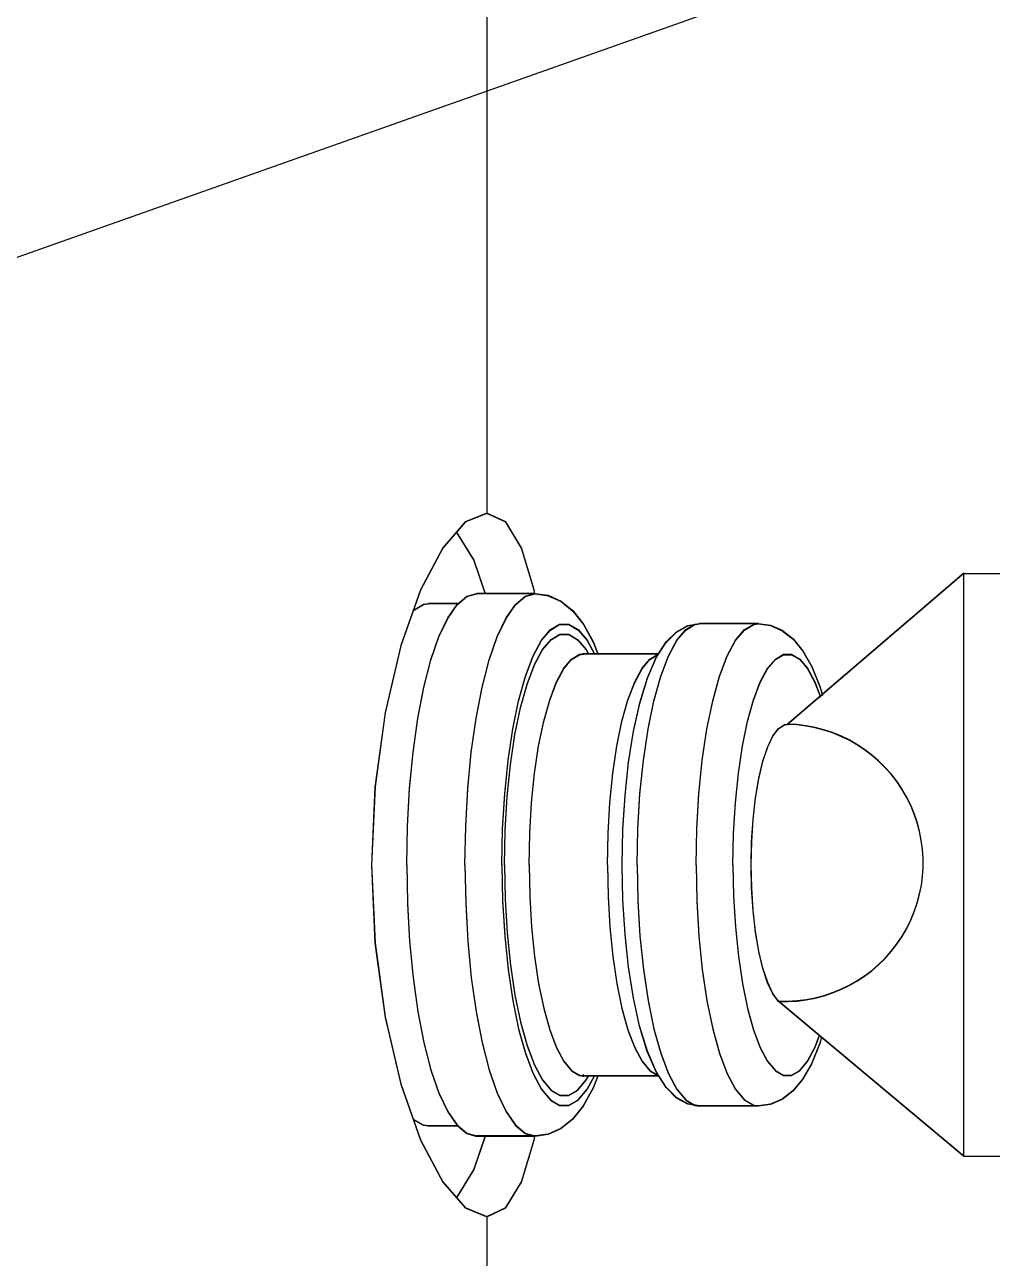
# Model space of a CAD drawing. Header units: millimetres. Extents: x 14764 to 253586, y -11609 to 135872.
# Drawn here: x 249397.2 to 249508.4, y 132673.5 to 132815.3 of the extents above; entities that cross this region are included whole.
import ezdxf

# ---------------------------------------------------------------- set-up
doc = ezdxf.new("R2010")
doc.units = ezdxf.units.MM
doc.header["$LTSCALE"] = 23.1
doc.layers.get('0').update_dxf_attribs({"linetype": 'CONTINUOUS'})
doc.layers.add('PL', color=5, linetype='CONTINUOUS')

msp = doc.modelspace()

# ---------------------------------------------------------------- linework, layer by layer
at = {"color": 1}
msp.add_line((249345.2195, 132770.4438), (249626.2769, 132869.9543), dxfattribs=at)
at = {"color": 0, "linetype": 'ByBlock', "lineweight": 25, "ltscale": 0.5}
for points in [[(249450.2506, 132839.509), (249450.2506, 132759.0806)], [(249450.2506, 132678.2945), (249450.2506, 132140.0759), (249040.2506, 132140.0759), (249040.2506, 132175.0068)]]:
    msp.add_lwpolyline(points, dxfattribs=at)
msp.add_lwpolyline([(249450.2506, 132749.8875), (249450.2506, 132749.8428)])
at = {"layer": 'PL', "color": 7, "ltscale": 0.5}
for p, q in [((249446.7701, 132756.8958), (249448.7883, 132753.666)), ((249446.7703, 132756.9405), (249448.7884, 132753.7107)), ((249448.7883, 132753.666), (249450.0778, 132749.8428)), ((249448.7884, 132753.7107), (249450.078, 132749.8875)), ((249505.0779, 132752.2104), (249484.8274, 132734.8758)), ((249505.0777, 132752.1658), (249484.8272, 132734.8311)), ((249455.8273, 132749.8428), (249449.135, 132749.8428)), ((249455.8275, 132749.8875), (249449.1352, 132749.8875)), ((249446.9903, 132748.6881), (249443.5581, 132748.6881)), ((249446.9905, 132748.7328), (249443.5583, 132748.7328)), ((249481.481, 132746.3787), (249474.7179, 132746.3787)), ((249481.4812, 132746.4234), (249474.7181, 132746.4234)), ((249460.9352, 132742.8467), (249461.4042, 132742.9145)), ((249460.9354, 132742.8914), (249461.4044, 132742.9592)), ((249461.4042, 132742.9145), (249461.2514, 132742.9397)), ((249461.4044, 132742.9592), (249461.2516, 132742.9844)), ((249470.0129, 132742.9145), (249461.4042, 132742.9145)), ((249470.0131, 132742.9592), (249461.4044, 132742.9592)), ((249448.4872, 132731.6169), (249449.0389, 132735.5211)), ((249448.4873, 132731.6616), (249449.0391, 132735.5658)), ((249448.4872, 132705.7136), (249449.0389, 132701.8094)), ((249448.4873, 132705.7583), (249449.0391, 132701.8541)), ((249505.0777, 132685.1647), (249483.8, 132702.9938)), ((249505.0779, 132685.2094), (249483.8002, 132703.0385)), ((249460.9352, 132694.4838), (249461.4042, 132694.416)), ((249460.9354, 132694.5285), (249461.4044, 132694.4607)), ((249470.0158, 132694.416), (249461.4042, 132694.416)), ((249470.016, 132694.4607), (249461.4044, 132694.4607)), ((249481.481, 132690.9518), (249474.7179, 132690.9518)), ((249481.4812, 132690.9965), (249474.7181, 132690.9965)), ((249446.9903, 132688.6424), (249443.5581, 132688.6424)), ((249446.9905, 132688.6871), (249443.5583, 132688.6871)), ((249455.8273, 132687.4876), (249449.135, 132687.4876)), ((249455.8275, 132687.5323), (249449.1352, 132687.5323))]:
    msp.add_line(p, q, dxfattribs=at)
for points in [[(249450.2504, 132759.0807), (249447.7955, 132758.0746), (249445.2043, 132755.0958), (249442.6604, 132750.2743)], [(249450.2506, 132759.1253), (249447.7957, 132758.1193), (249445.2045, 132755.1404), (249442.6605, 132750.319)], [(249455.7686, 132749.8333), (249455.6969, 132750.2743), (249454.2626, 132755.0957), (249452.4344, 132758.0746), (249450.2504, 132759.0807)], [(249455.7688, 132749.878), (249455.6971, 132750.319), (249454.2628, 132755.1404), (249452.4346, 132758.1193), (249450.2506, 132759.1253)], [(249442.6604, 132750.2743), (249440.3789, 132743.8492), (249438.5739, 132736.1632), (249437.4186, 132727.6258), (249437.0216, 132718.6652)], [(249442.6605, 132750.319), (249440.3791, 132743.8939), (249438.574, 132736.2079), (249437.4188, 132727.6705), (249437.0217, 132718.7099)], [(249443.8507, 132742.2277), (249444.7724, 132744.8935), (249445.7829, 132747.0254), (249446.8616, 132748.5799), (249447.9866, 132749.5255), (249449.135, 132749.8428)], [(249443.8509, 132742.2724), (249444.7726, 132744.9382), (249445.7831, 132747.0701), (249446.8618, 132748.6246), (249447.9868, 132749.5702), (249449.1352, 132749.8875)], [(249449.0389, 132735.5211), (249449.7289, 132739.0822), (249450.543, 132742.2277), (249451.4647, 132744.8935), (249452.4752, 132747.0254), (249453.5539, 132748.5799), (249454.6789, 132749.5255), (249455.8273, 132749.8428)], [(249449.0391, 132735.5658), (249449.7291, 132739.1269), (249450.5432, 132742.2724), (249451.4649, 132744.9382), (249452.4754, 132747.0701), (249453.5541, 132748.6246), (249454.6791, 132749.5702), (249455.8275, 132749.8875)], [(249455.8273, 132749.8428), (249457.3254, 132749.6291), (249458.7939, 132748.9699), (249460.1531, 132747.864), (249461.3755, 132746.3155), (249462.5091, 132744.2279), (249463.0146, 132742.9145)], [(249455.8275, 132749.8875), (249457.3256, 132749.6738), (249458.7941, 132749.0146), (249460.1533, 132747.9087), (249461.3757, 132746.3602), (249462.5092, 132744.2726), (249463.0148, 132742.9592)], [(249441.8301, 132747.936), (249442.9774, 132748.6042), (249443.5581, 132748.6878)], [(249441.8302, 132747.9807), (249442.9776, 132748.6489), (249443.5583, 132748.7325)], [(249452.0007, 132718.6652), (249452.0808, 132722.7957), (249452.3193, 132726.8339), (249452.711, 132730.6896), (249453.247, 132734.2768), (249453.9154, 132737.5152), (249454.7013, 132740.3325), (249455.5871, 132742.6658), (249456.5529, 132744.4629), (249457.5773, 132745.6838), (249458.6374, 132746.3012), (249459.7095, 132746.3012), (249460.7695, 132745.6838), (249461.7939, 132744.4629), (249462.6261, 132742.9145)], [(249452.0009, 132718.7099), (249452.081, 132722.8404), (249452.3195, 132726.8786), (249452.7112, 132730.7343), (249453.2472, 132734.3215), (249453.9156, 132737.5599), (249454.7015, 132740.3772), (249455.5872, 132742.7105), (249456.5531, 132744.5076), (249457.5775, 132745.7285), (249458.6376, 132746.3459), (249459.7096, 132746.3459), (249460.7697, 132745.7285), (249461.7941, 132744.5076), (249462.6263, 132742.9592)], [(249452.2995, 132718.6652), (249452.3763, 132722.6236), (249452.6049, 132726.4936), (249452.9803, 132730.1886), (249453.494, 132733.6263), (249454.1345, 132736.7297), (249454.8876, 132739.4297), (249455.7365, 132741.6658), (249456.6621, 132743.388), (249457.6439, 132744.5581), (249458.6597, 132745.1497), (249459.6871, 132745.1497), (249460.703, 132744.5581), (249461.6848, 132743.388), (249461.9393, 132742.9145)], [(249452.2997, 132718.7099), (249452.3765, 132722.6683), (249452.6051, 132726.5383), (249452.9805, 132730.2333), (249453.4941, 132733.671), (249454.1347, 132736.7744), (249454.8878, 132739.4744), (249455.7367, 132741.7104), (249456.6623, 132743.4327), (249457.644, 132744.6028), (249458.6599, 132745.1944), (249459.6873, 132745.1944), (249460.7032, 132744.6028), (249461.6849, 132743.4327), (249461.9394, 132742.9592)], [(249467.5452, 132718.6652), (249467.6253, 132722.7957), (249467.8638, 132726.8339), (249468.2555, 132730.6896), (249468.7915, 132734.2768), (249469.4599, 132737.5152), (249470.2458, 132740.3325), (249471.1315, 132742.6658), (249472.0974, 132744.4629), (249473.1218, 132745.6838)], [(249467.5453, 132718.7099), (249467.6255, 132722.8404), (249467.864, 132726.8786), (249468.2557, 132730.7343), (249468.7917, 132734.3215), (249469.4601, 132737.5599), (249470.246, 132740.3772), (249471.1317, 132742.7105), (249472.0976, 132744.5076), (249473.122, 132745.7285)], [(249469.7812, 132742.5535), (249470.8804, 132744.2656), (249472.0703, 132745.4445), (249473.3738, 132746.1496), (249474.7179, 132746.3787)], [(249469.7814, 132742.5982), (249470.8805, 132744.3103), (249472.0705, 132745.4892), (249473.374, 132746.1943), (249474.7181, 132746.4234)], [(249473.1218, 132745.6838), (249474.1819, 132746.3012), (249474.7179, 132746.3787)], [(249473.122, 132745.7285), (249474.1821, 132746.3459), (249474.7181, 132746.4234)], [(249474.3083, 132718.6652), (249474.3884, 132722.7957), (249474.6269, 132726.8339), (249475.0186, 132730.6896), (249475.5546, 132734.2768), (249476.223, 132737.5152), (249477.0089, 132740.3325), (249477.8946, 132742.6658), (249478.8605, 132744.4629), (249479.8849, 132745.6838), (249480.945, 132746.3012), (249481.481, 132746.3787)], [(249474.3085, 132718.7099), (249474.3886, 132722.8404), (249474.6271, 132726.8786), (249475.0188, 132730.7343), (249475.5548, 132734.3215), (249476.2232, 132737.5599), (249477.0091, 132740.3772), (249477.8948, 132742.7105), (249478.8607, 132744.5076), (249479.8851, 132745.7285), (249480.9452, 132746.3459), (249481.4812, 132746.4234)], [(249481.481, 132746.3787), (249482.8652, 132746.1879), (249484.2185, 132745.6025), (249485.4724, 132744.6211), (249486.5893, 132743.26), (249487.606, 132741.4599), (249488.5681, 132739.0583), (249488.8282, 132738.1565)], [(249481.4812, 132746.4234), (249482.8653, 132746.2326), (249484.2187, 132745.6472), (249485.4726, 132744.6658), (249486.5895, 132743.3047), (249487.6062, 132741.5046), (249488.5683, 132739.103), (249488.8284, 132738.2012)], [(249441.0659, 132718.7099), (249441.148, 132723.147), (249441.3927, 132727.4937), (249441.7951, 132731.6616), (249442.3468, 132735.5658), (249443.0368, 132739.1269), (249443.8509, 132742.2724)], [(249455.128, 132718.6652), (249455.1981, 132722.2794), (249455.4069, 132725.8128), (249455.7496, 132729.1866), (249456.2186, 132732.3253), (249456.8034, 132735.1589), (249457.4911, 132737.6241), (249458.2661, 132739.6657), (249459.1113, 132741.2382), (249460.0076, 132742.3065), (249460.9352, 132742.8467)], [(249455.1282, 132718.7099), (249455.1983, 132722.3241), (249455.407, 132725.8575), (249455.7498, 132729.2313), (249456.2188, 132732.37), (249456.8036, 132735.2036), (249457.4913, 132737.6688), (249458.2663, 132739.7104), (249459.1114, 132741.2829), (249460.0078, 132742.3512), (249460.9354, 132742.8914)], [(249464.1219, 132718.6652), (249464.192, 132722.2794), (249464.4007, 132725.8128), (249464.7434, 132729.1866), (249465.2125, 132732.3253), (249465.7973, 132735.1589), (249466.4849, 132737.6241), (249467.26, 132739.6657), (249468.1051, 132741.2382), (249469.0015, 132742.3065), (249469.929, 132742.8467), (249469.9735, 132742.8531)], [(249464.1221, 132718.7099), (249464.1922, 132722.3241), (249464.4009, 132725.8575), (249464.7436, 132729.2313), (249465.2126, 132732.37), (249465.7975, 132735.2036), (249466.4851, 132737.6688), (249467.2602, 132739.7104), (249468.1053, 132741.2829), (249469.0017, 132742.3512), (249469.9292, 132742.8914), (249469.9737, 132742.8978)], [(249465.8334, 132718.6652), (249465.9153, 132722.709), (249466.1599, 132726.6673), (249466.5643, 132730.4582), (249467.1258, 132734.0073), (249467.8444, 132737.2516), (249468.733, 132740.1462), (249469.7812, 132742.5535)], [(249465.8336, 132718.7099), (249465.9155, 132722.7537), (249466.16, 132726.712), (249466.5645, 132730.5029), (249467.126, 132734.052), (249467.8446, 132737.2963), (249468.7332, 132740.1909), (249469.7814, 132742.5982)], [(249478.551, 132718.6652), (249478.6211, 132722.2794), (249478.8298, 132725.8128), (249479.1725, 132729.1866), (249479.6416, 132732.3253), (249480.2264, 132735.1589), (249480.914, 132737.6241), (249481.6891, 132739.6657), (249482.5342, 132741.2382), (249483.4306, 132742.3065), (249484.3581, 132742.8467), (249485.2962, 132742.8467), (249486.2237, 132742.3065), (249487.1201, 132741.2382), (249487.9652, 132739.6657), (249488.6097, 132737.9681)], [(249478.5512, 132718.7099), (249478.6213, 132722.3241), (249478.83, 132725.8575), (249479.1727, 132729.2313), (249479.6417, 132732.37), (249480.2266, 132735.2036), (249480.9142, 132737.6688), (249481.6893, 132739.7104), (249482.5344, 132741.2829), (249483.4308, 132742.3512), (249484.3583, 132742.8914), (249485.2964, 132742.8914), (249486.2239, 132742.3512), (249487.1203, 132741.2829), (249487.9654, 132739.7104), (249488.6099, 132738.0128)], [(249441.0657, 132718.6652), (249441.1478, 132723.1023), (249441.3925, 132727.449), (249441.7949, 132731.6169), (249442.3466, 132735.5211), (249443.0366, 132739.0822), (249443.8507, 132742.2277)], [(249480.6431, 132718.6652), (249480.7001, 132721.3261), (249480.8698, 132723.9144), (249481.1473, 132726.3595), (249481.5253, 132728.5947), (249481.9933, 132730.5591), (249482.5387, 132732.199), (249483.1464, 132733.4698), (249483.8, 132734.3367), (249484.4816, 132734.7762), (249484.8272, 132734.8311)], [(249480.6432, 132718.7099), (249480.7003, 132721.3708), (249480.8699, 132723.9591), (249481.1475, 132726.4042), (249481.5255, 132728.6394), (249481.9935, 132730.6038), (249482.5389, 132732.2437), (249483.1466, 132733.5145), (249483.8002, 132734.3814), (249484.4818, 132734.8209), (249484.8274, 132734.8758)], [(249447.7579, 132718.6652), (249447.8401, 132723.1023), (249448.0848, 132727.449), (249448.4872, 132731.6169)], [(249447.7581, 132718.7099), (249447.8403, 132723.147), (249448.085, 132727.4937), (249448.4873, 132731.6616)], [(249437.0216, 132718.6652), (249437.4186, 132709.7047), (249438.5738, 132701.1673), (249440.3789, 132693.4813)], [(249437.0217, 132718.7099), (249437.4188, 132709.7494), (249438.574, 132701.212), (249440.3791, 132693.526)], [(249441.0657, 132718.6652), (249441.1478, 132714.2282), (249441.3925, 132709.8815), (249441.7949, 132705.7136), (249442.3466, 132701.8094), (249443.0366, 132698.2483), (249443.8507, 132695.1028)], [(249441.0659, 132718.7099), (249441.148, 132714.2729), (249441.3927, 132709.9262), (249441.7951, 132705.7583), (249442.3468, 132701.8541), (249443.0368, 132698.293), (249443.8509, 132695.1475)], [(249447.7579, 132718.6652), (249447.8401, 132714.2282), (249448.0848, 132709.8815), (249448.4872, 132705.7136)], [(249447.7581, 132718.7099), (249447.8403, 132714.2729), (249448.085, 132709.9262), (249448.4873, 132705.7583)], [(249452.0007, 132718.6652), (249452.0808, 132714.5348), (249452.3193, 132710.4966), (249452.711, 132706.6408), (249453.247, 132703.0537), (249453.9154, 132699.8153), (249454.7013, 132696.998), (249455.5871, 132694.6647), (249456.5529, 132692.8676), (249457.5773, 132691.6467), (249458.6374, 132691.0293), (249459.7095, 132691.0293), (249460.7695, 132691.6467), (249461.7939, 132692.8676), (249462.6261, 132694.416)], [(249452.0009, 132718.7099), (249452.081, 132714.5795), (249452.3195, 132710.5413), (249452.7112, 132706.6855), (249453.2472, 132703.0984), (249453.9156, 132699.86), (249454.7015, 132697.0427), (249455.5872, 132694.7094), (249456.5531, 132692.9122), (249457.5775, 132691.6914), (249458.6376, 132691.074), (249459.7096, 132691.074), (249460.7697, 132691.6914), (249461.7941, 132692.9122), (249462.6263, 132694.4607)], [(249452.2995, 132718.6652), (249452.3763, 132714.7069), (249452.6049, 132710.8369), (249452.9803, 132707.1419), (249453.494, 132703.7042), (249454.1345, 132700.6007), (249454.8876, 132697.9008), (249455.7365, 132695.6647), (249456.6621, 132693.9425), (249457.6439, 132692.7724), (249458.6597, 132692.1808), (249459.6871, 132692.1808), (249460.703, 132692.7724), (249461.6848, 132693.9425), (249461.9393, 132694.416)], [(249452.2997, 132718.7099), (249452.3765, 132714.7516), (249452.6051, 132710.8816), (249452.9805, 132707.1866), (249453.4941, 132703.7489), (249454.1347, 132700.6454), (249454.8878, 132697.9455), (249455.7367, 132695.7094), (249456.6623, 132693.9871), (249457.644, 132692.8171), (249458.6599, 132692.2255), (249459.6873, 132692.2255), (249460.7032, 132692.8171), (249461.6849, 132693.9871), (249461.9394, 132694.4607)], [(249455.128, 132718.6652), (249455.1981, 132715.0511), (249455.4069, 132711.5177), (249455.7496, 132708.1439), (249456.2186, 132705.0052), (249456.8034, 132702.1716), (249457.4911, 132699.7064), (249458.2661, 132697.6648), (249459.1113, 132696.0923), (249460.0076, 132695.024), (249460.9352, 132694.4838)], [(249455.1282, 132718.7099), (249455.1983, 132715.0958), (249455.407, 132711.5623), (249455.7498, 132708.1886), (249456.2188, 132705.0499), (249456.8036, 132702.2163), (249457.4913, 132699.7511), (249458.2663, 132697.7095), (249459.1114, 132696.137), (249460.0078, 132695.0687), (249460.9354, 132694.5285)], [(249464.1219, 132718.6652), (249464.192, 132715.0511), (249464.4007, 132711.5177), (249464.7434, 132708.1439), (249465.2125, 132705.0052), (249465.7973, 132702.1716), (249466.4849, 132699.7064), (249467.26, 132697.6648), (249468.1051, 132696.0923), (249469.0015, 132695.024), (249469.929, 132694.4838), (249469.977, 132694.4769)], [(249464.1221, 132718.7099), (249464.1922, 132715.0958), (249464.4009, 132711.5623), (249464.7436, 132708.1886), (249465.2126, 132705.0499), (249465.7975, 132702.2163), (249466.4851, 132699.7511), (249467.2602, 132697.7095), (249468.1053, 132696.137), (249469.0017, 132695.0687), (249469.9292, 132694.5285), (249469.9772, 132694.5216)], [(249470.8632, 132693.0865), (249469.7599, 132694.8175), (249468.7115, 132697.2435), (249467.8291, 132700.1381), (249467.1155, 132703.3778), (249466.5584, 132706.9179), (249466.1571, 132710.6961), (249465.9146, 132714.6388), (249465.8334, 132718.6652)], [(249470.8634, 132693.1312), (249469.7601, 132694.8621), (249468.7117, 132697.2882), (249467.8292, 132700.1828), (249467.1157, 132703.4225), (249466.5586, 132706.9625), (249466.1573, 132710.7408), (249465.9148, 132714.6835), (249465.8336, 132718.7099)], [(249467.5452, 132718.6652), (249467.6253, 132714.5348), (249467.8638, 132710.4966), (249468.2555, 132706.6408), (249468.7915, 132703.0537), (249469.4599, 132699.8153), (249470.2458, 132696.998), (249471.1315, 132694.6647), (249472.0974, 132692.8676), (249473.1218, 132691.6467)], [(249467.5453, 132718.7099), (249467.6255, 132714.5795), (249467.864, 132710.5413), (249468.2557, 132706.6855), (249468.7917, 132703.0984), (249469.4601, 132699.86), (249470.246, 132697.0427), (249471.1317, 132694.7094), (249472.0976, 132692.9122), (249473.122, 132691.6914)], [(249474.3083, 132718.6652), (249474.3884, 132714.5348), (249474.6269, 132710.4966), (249475.0186, 132706.6408), (249475.5546, 132703.0537), (249476.223, 132699.8153), (249477.0089, 132696.998), (249477.8946, 132694.6647), (249478.8605, 132692.8676), (249479.8849, 132691.6467), (249480.945, 132691.0293), (249481.481, 132690.9518)], [(249474.3085, 132718.7099), (249474.3886, 132714.5795), (249474.6271, 132710.5413), (249475.0188, 132706.6855), (249475.5548, 132703.0984), (249476.2232, 132699.86), (249477.0091, 132697.0427), (249477.8948, 132694.7094), (249478.8607, 132692.9122), (249479.8851, 132691.6914), (249480.9452, 132691.074), (249481.4812, 132690.9965)], [(249478.551, 132718.6652), (249478.6211, 132715.0511), (249478.8298, 132711.5177), (249479.1725, 132708.1439), (249479.6416, 132705.0052), (249480.2264, 132702.1716), (249480.914, 132699.7064), (249481.6891, 132697.6648), (249482.5342, 132696.0923), (249483.4306, 132695.024), (249484.3581, 132694.4838), (249485.2962, 132694.4838), (249486.2237, 132695.024), (249487.1201, 132696.0923), (249487.9652, 132697.6648), (249488.4948, 132699.0599)], [(249478.5512, 132718.7099), (249478.6213, 132715.0958), (249478.83, 132711.5623), (249479.1727, 132708.1886), (249479.6417, 132705.0499), (249480.2266, 132702.2163), (249480.9142, 132699.7511), (249481.6893, 132697.7095), (249482.5344, 132696.137), (249483.4308, 132695.0687), (249484.3583, 132694.5285), (249485.2964, 132694.5285), (249486.2239, 132695.0687), (249487.1203, 132696.137), (249487.9654, 132697.7095), (249488.495, 132699.1046)], [(249483.8, 132702.9938), (249483.1464, 132703.8607), (249482.5387, 132705.1315), (249481.9933, 132706.7714), (249481.5253, 132708.7358), (249481.1473, 132710.971), (249480.8698, 132713.4161), (249480.7001, 132716.0044), (249480.6431, 132718.6652)], [(249483.8002, 132703.0385), (249483.1466, 132703.9054), (249482.5389, 132705.1762), (249481.9935, 132706.8161), (249481.5255, 132708.7805), (249481.1475, 132711.0157), (249480.8699, 132713.4608), (249480.7003, 132716.0491), (249480.6432, 132718.7099)], [(249449.0389, 132701.8094), (249449.7289, 132698.2483), (249450.543, 132695.1028), (249451.4647, 132692.437), (249452.4752, 132690.3051), (249453.5539, 132688.7506), (249454.6789, 132687.805), (249455.8273, 132687.4876)], [(249449.0391, 132701.8541), (249449.7291, 132698.293), (249450.5432, 132695.1475), (249451.4649, 132692.4817), (249452.4754, 132690.3498), (249453.5541, 132688.7953), (249454.6791, 132687.8497), (249455.8275, 132687.5323)], [(249488.7338, 132698.8597), (249488.526, 132698.149), (249487.5667, 132695.7887), (249486.5544, 132694.0193), (249485.4433, 132692.6808), (249484.2004, 132691.7172), (249482.8637, 132691.1421), (249481.481, 132690.9518)], [(249488.734, 132698.9044), (249488.5261, 132698.1937), (249487.5669, 132695.8334), (249486.5546, 132694.064), (249485.4435, 132692.7255), (249484.2006, 132691.7619), (249482.8639, 132691.1868), (249481.4812, 132690.9965)], [(249443.8507, 132695.1028), (249444.7724, 132692.437), (249445.7829, 132690.3051), (249446.8616, 132688.7506), (249447.9866, 132687.805), (249449.135, 132687.4876)], [(249443.8509, 132695.1475), (249444.7726, 132692.4817), (249445.7831, 132690.3498), (249446.8618, 132688.7953), (249447.9868, 132687.8497), (249449.1352, 132687.5323)], [(249463.0147, 132694.416), (249462.4704, 132693.0186), (249461.3417, 132690.9634), (249460.1252, 132689.438), (249458.7761, 132688.3496), (249457.3232, 132687.7008), (249455.8273, 132687.4876)], [(249463.0149, 132694.4607), (249462.4706, 132693.0633), (249461.3419, 132691.0081), (249460.1254, 132689.4826), (249458.7763, 132688.3943), (249457.3234, 132687.7455), (249455.8275, 132687.5323)], [(249461.3978, 132694.4971), (249461.2526, 132694.3913), (249461.4042, 132694.416)], [(249461.398, 132694.5418), (249461.2528, 132694.436), (249461.4044, 132694.4607)], [(249440.3789, 132693.4813), (249442.6603, 132687.0562), (249445.2043, 132682.2347), (249447.7955, 132679.2559), (249450.2504, 132678.2498)], [(249440.3791, 132693.526), (249442.6605, 132687.1008), (249445.2045, 132682.2794), (249447.7957, 132679.3006), (249450.2506, 132678.2945)], [(249474.7179, 132690.9518), (249473.3712, 132691.1818), (249472.0588, 132691.8947), (249470.8632, 132693.0865)], [(249474.7181, 132690.9965), (249473.3714, 132691.2265), (249472.059, 132691.9394), (249470.8634, 132693.1312)], [(249473.1218, 132691.6467), (249474.1819, 132691.0293), (249474.7179, 132690.9518)], [(249473.122, 132691.6914), (249474.1821, 132691.074), (249474.7181, 132690.9965)], [(249443.5581, 132688.6427), (249442.9774, 132688.7263), (249441.8301, 132689.3945)], [(249443.5583, 132688.6874), (249442.9776, 132688.771), (249441.8302, 132689.4392)], [(249450.0778, 132687.4876), (249448.7883, 132683.6645), (249446.7701, 132680.4347)], [(249450.078, 132687.5323), (249448.7884, 132683.7092), (249446.7703, 132680.4794)], [(249450.2504, 132678.2498), (249452.4344, 132679.2559), (249454.2626, 132682.2347), (249455.6969, 132687.0561), (249455.7686, 132687.4972)], [(249450.2506, 132678.2945), (249452.4346, 132679.3006), (249454.2628, 132682.2794), (249455.6971, 132687.1008), (249455.7688, 132687.5419)], [(249450.2506, 132687.5323), (249450.2506, 132687.4876)]]:
    msp.add_lwpolyline(points, dxfattribs=at)
msp.add_lwpolyline([(249569.667, 132743.1217), (249569.667, 132694.2087, -0.41421356), (249560.623, 132685.1647), (249505.0777, 132685.1647), (249505.0777, 132752.1658), (249560.623, 132752.1658, -0.41421356)], format="xyb", close=True, dxfattribs=at)
for centre in [(249484.4788, 132718.9071), (249484.479, 132718.9518)]:
    msp.add_arc(centre, 15.9278, 267.557671, 88.746653, dxfattribs=at)

doc.saveas('drawing.dxf')
